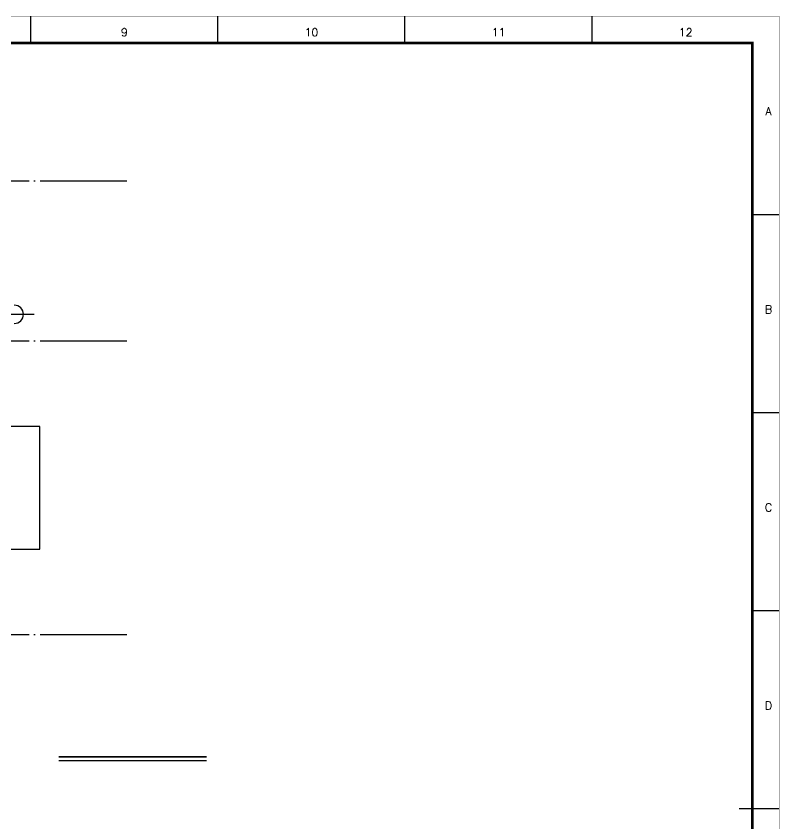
# Model space of a CAD drawing. Header units: millimetres. Extents: x 283073 to 367223, y 132052 to 191502.
# Drawn here: x 338615 to 367223, y 161204 to 191482 of the extents above; entities that cross this region are included whole.
import ezdxf
from ezdxf.enums import TextEntityAlignment as Align

# ---------------------------------------------------------------- set-up
doc = ezdxf.new("R2010")
doc.units = ezdxf.units.MM
doc.header["$LTSCALE"] = 1000
doc.linetypes.add('CENTER', pattern=[2, 1.25, -0.25, 0.25, -0.25])
doc.linetypes.add('DOTE', pattern=[2.42, 2, -0.2, 0.02, -0.2])
for name, color, linetype in [('3T_WOOD', 21, 'Continuous'), ('AXIS', 3, 'Continuous'), ('DIM_SYMB', 3, 'Continuous'), ('DOTE', 1, 'CENTER')]:
    doc.layers.add(name, color=color, linetype=linetype)
doc.styles.get("Standard").update_dxf_attribs({"font": 'txt', "bigfont": 'gbcbig.shx'})

# ---------------------------------------------------------------- blocks, each defined once
blk = doc.blocks.new('GEDI_WK_A1')
at = {"color": 3}
for p, q in [((560.67, 584), (560.67, 594)), ((630.75, 584), (630.75, 594)), ((700.83, 584), (700.83, 594)), ((770.92, 584), (770.92, 594)), ((831, 519.75), (841, 519.75)), ((831, 445.5), (841, 445.5)), ((831, 371.25), (841, 371.25)), ((831, 297), (841, 297))]:
    blk.add_line(p, q, dxfattribs=at)
for points, const_width in [([(0, 0), (841, 0), (841, 594), (0, 594)], 0.1), ([(25, 10), (831, 10), (831, 584), (25, 584)], 1)]:
    blk.add_lwpolyline(points, close=True, dxfattribs=dict(at, const_width=const_width))
at = {"color": 3, "const_width": 0.5}
blk.add_lwpolyline([(826, 297), (841, 297)], dxfattribs=at)
at = {"color": 3}
for s, p in [('9', (595.71, 588)), ('10', (665.79, 588)), ('11', (735.88, 588)), ('12', (805.96, 588))]:
    blk.add_text(s, height=3, dxfattribs=at).set_placement(p, align=Align.MIDDLE)
for s, p in [('A', (837, 556.88)), ('B', (837, 482.62)), ('C', (837, 408.38)), ('D', (837, 334.12))]:
    blk.add_text(s, height=3, dxfattribs=at).set_placement(p, align=Align.CENTER)

msp = doc.modelspace()

# ---------------------------------------------------------------- linework, layer by layer
msp.add_arc((338546, 180305), 340, 270, 90)
at = {"layer": '3T_WOOD'}
msp.add_lwpolyline([(338296, 172005), (338296, 171505), (339496, 171505), (339496, 176105), (338296, 176105)], dxfattribs=at)
at = {"layer": 'AXIS'}
for p, q in [((339804, 185305), (342759, 185305)), ((339804, 179305), (342759, 179305)), ((339804, 168305), (342759, 168305))]:
    msp.add_line(p, q, dxfattribs=at)
at = {"layer": 'DIM_SYMB', "const_width": 70}
msp.add_lwpolyline([(340213, 163714), (345747, 163714)], dxfattribs=at)
at = {"layer": 'DIM_SYMB'}
msp.add_lwpolyline([(340213, 163574), (345747, 163574)], dxfattribs=at)
at = {"layer": 'DOTE', "linetype": 'DOTE'}
for p, q in [((293539, 185305), (340402, 185305)), ((337322, 180305), (339286, 180305)), ((293539, 179305), (340402, 179305)), ((293539, 168305), (340402, 168305))]:
    msp.add_line(p, q, dxfattribs=at)

# ---------------------------------------------------------------- block references
at = {"xscale": 100, "yscale": 100, "zscale": 100}
msp.add_blockref('GEDI_WK_A1', (283098, 132077), dxfattribs=at)

doc.saveas('drawing.dxf')
